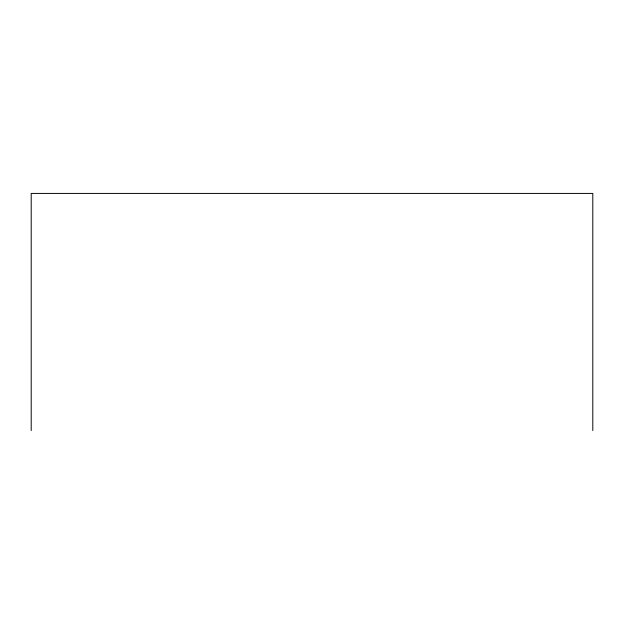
<?xml version="1.0" encoding="UTF-8"?>
<svg xmlns="http://www.w3.org/2000/svg" width="624" height="624" viewBox="0 0 624 624"><rect width="100%" height="100%" fill="white"/><g stroke="black" fill="none" stroke-linecap="round" stroke-linejoin="round"><path stroke-width="0.94" d="M592.8 430.576L592.8 193.424L31.2 193.424L31.2 430.576"/></g></svg>
